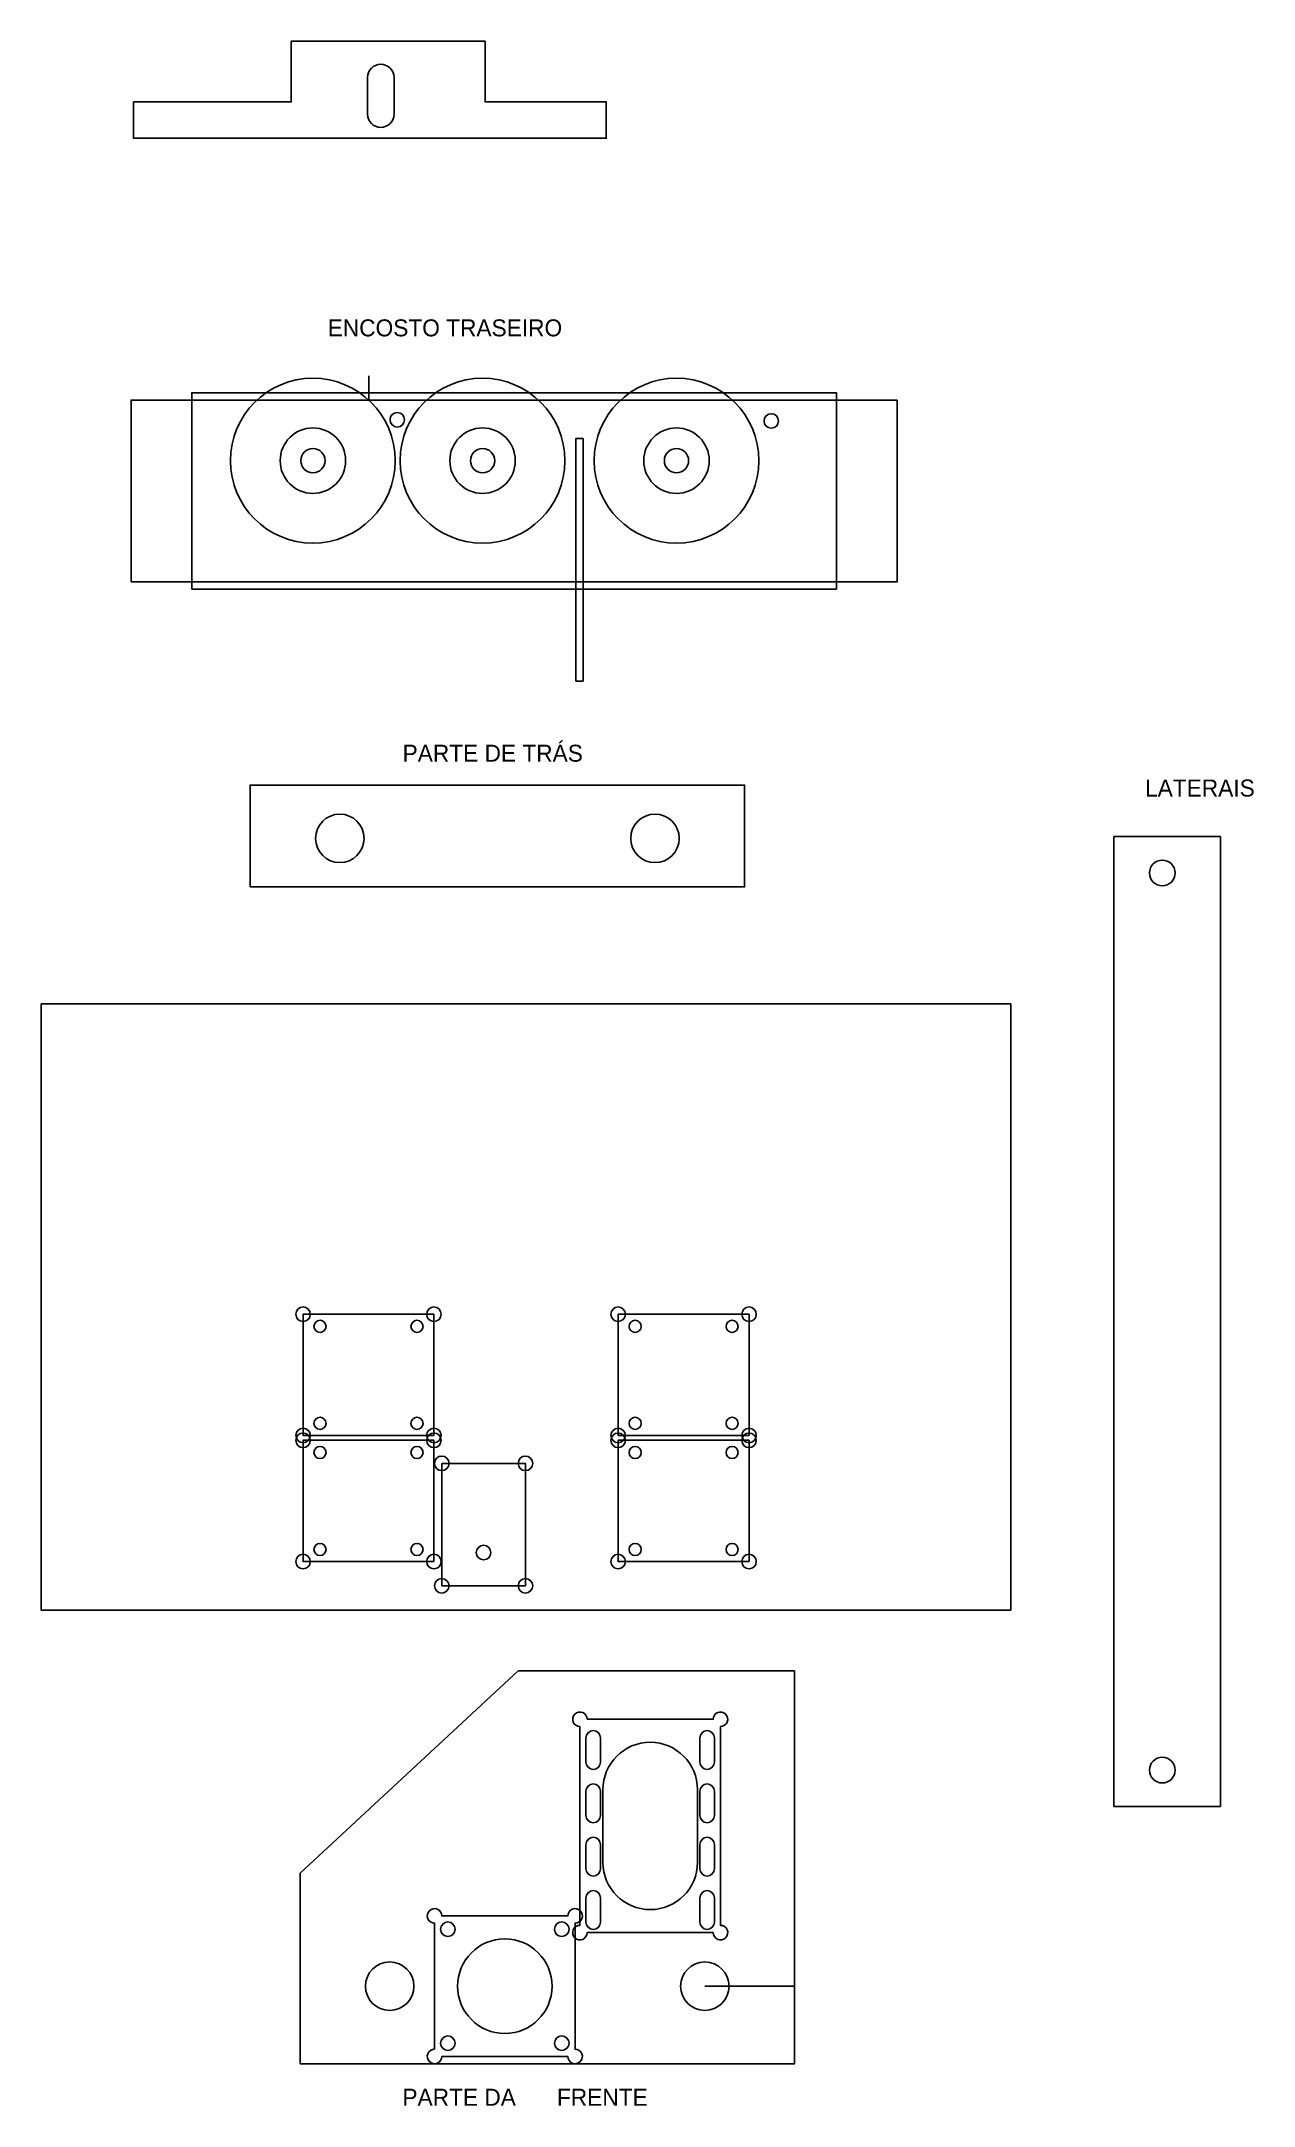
# Model space of a CAD drawing. Extents: x 15 to 516, y 86 to 938.
import ezdxf

# ---------------------------------------------------------------- set-up
doc = ezdxf.new("R2010")
doc.units = 0
doc.layers.get('0').update_dxf_attribs({"linetype": 'CONTINUOUS'})

# ---------------------------------------------------------------- blocks, each defined once
blk = doc.blocks.new('*U18')
blk.add_text('LATERAIS', height=7).set_placement((470.7, 626.26))
blk = doc.blocks.new('*U19')
blk.add_text('PARTE DE TRÁS', height=7).set_placement((164.39, 640.62))
blk = doc.blocks.new('*U20')
blk.add_text('PARTE DA', height=7).set_placement((164.31, 86.32))
blk = doc.blocks.new('*U21')
blk.add_text('FRENTE', height=7).set_placement((228.06, 86.32))
blk = doc.blocks.new('*U24')
blk.add_text('ENCOSTO TRASEIRO', height=7).set_placement((133.48, 816.04))

msp = doc.modelspace()

# ---------------------------------------------------------------- linework, layer by layer
for p, q in [((150.42, 789.77), (150.42, 799.77)), ((343.38, 714.77), (343.38, 789.77)), ((238.88, 773.9), (235.88, 773.9)), ((235.88, 773.9), (235.88, 673.9)), ((238.88, 764.77), (238.88, 773.9)), ((238.88, 673.9), (238.88, 764.77)), ((235.88, 673.9), (238.88, 673.9)), ((457.82, 609.74), (457.82, 594.73)), ((326.08, 135.61), (326.08, 137.61)), ((289.08, 135.61), (326.08, 135.61))]:
    msp.add_line(p, q)
for points in [[(53.42, 912.73), (68.42, 912.73), (118.42, 912.73), (118.42, 937.73), (198.42, 937.73), (198.42, 912.73), (248.42, 912.73), (248.42, 897.73), (68.42, 897.73), (53.42, 897.73)], [(77.38, 711.81), (343.38, 711.81), (343.38, 792.81), (77.38, 792.81)], [(52.38, 714.77), (368.38, 714.77), (368.38, 789.77), (52.38, 789.77)], [(77.38, 789.77), (77.38, 714.77), (343.38, 714.77), (343.38, 789.77)], [(101.5, 589), (101.5, 631), (138.5, 631), (305.5, 631), (305.5, 589), (138.5, 589)], [(457.82, 209.74), (501.82, 209.74), (501.82, 609.74), (457.82, 609.74)], [(15.32, 290.74), (415.32, 290.74), (415.32, 540.74), (15.32, 540.74)], [(177.32, 362.74), (177.32, 412.74), (123.32, 412.74), (123.32, 362.74)], [(307.32, 362.74), (307.32, 412.74), (253.32, 412.74), (253.32, 362.74)], [(177.32, 310.74), (177.32, 360.74), (123.32, 360.74), (123.32, 310.74)], [(307.32, 310.74), (307.32, 360.74), (253.32, 360.74), (253.32, 310.74)], [(180.55, 351.24), (215.05, 351.24), (215.05, 300.74), (197.8, 300.74), (180.55, 300.74)], [(326.08, 265.61), (326.08, 103.61), (322.08, 103.61), (142.08, 103.61), (122.08, 103.61), (122.08, 182.2), (212.08, 265.61), (322.08, 265.61)]]:
    msp.add_lwpolyline(points, close=True)
for points in [[(160.88, 907.73), (160.88, 922.73, 1), (149.88, 922.73), (149.88, 907.73, 1)], [(240.54, 245.71), (292.54, 245.71, -2.414214), (295.54, 242.71), (295.54, 215.71), (295.54, 160.71, -2.414214), (292.54, 157.71), (240.54, 157.71, -2.414214), (237.54, 160.71), (237.54, 215.71), (237.54, 242.71, -2.414214)], [(246.04, 228.04), (246.04, 238.04, 1), (240.04, 238.04), (240.04, 228.04, 1)], [(287.04, 228.04), (287.04, 238.04, -1), (293.04, 238.04), (293.04, 228.04, -1)], [(286.04, 186.71), (286.04, 216.71, 1), (247.04, 216.71), (247.04, 186.71, 1)], [(246.04, 206.04), (246.04, 216.04, 1), (240.04, 216.04), (240.04, 206.04, 1)], [(287.04, 206.04), (287.04, 216.04, -1), (293.04, 216.04), (293.04, 206.04, -1)], [(246.04, 184.04), (246.04, 194.04, 1), (240.04, 194.04), (240.04, 184.04, 1)], [(287.04, 184.04), (287.04, 194.04, -1), (293.04, 194.04), (293.04, 184.04, -1)], [(246.04, 162.04), (246.04, 172.04, 1), (240.04, 172.04), (240.04, 162.04, 1)], [(287.04, 162.04), (287.04, 172.04, -1), (293.04, 172.04), (293.04, 162.04, -1)], [(177.56, 109.61), (177.56, 161.61, -2.414214), (180.56, 164.61), (232.56, 164.61, -2.414214), (235.56, 161.61), (235.56, 109.61, -2.414214), (232.56, 106.61), (180.56, 106.61, -2.414214)]]:
    msp.add_lwpolyline(points, format="xyb", close=True)
for centre, radius in [((127.38, 764.77), 34), ((197.38, 764.77), 34), ((277.38, 764.77), 34), ((162.2, 781.63), 3), ((316.5, 781.15), 3), ((127.38, 764.77), 13.5), ((197.38, 764.77), 13.5), ((277.38, 764.77), 13.5), ((127.38, 764.77), 5), ((197.38, 764.77), 5), ((277.38, 764.77), 5), ((138.5, 609), 10), ((268.5, 609), 10), ((477.82, 594.74), 5.3), ((123.32, 412.74), 3), ((130.32, 407.74), 2.5), ((170.32, 407.74), 2.5), ((177.32, 412.74), 3), ((253.32, 412.74), 3), ((260.32, 407.74), 2.5), ((300.32, 407.74), 2.5), ((307.32, 412.74), 3), ((130.32, 367.74), 2.5), ((170.32, 367.74), 2.5), ((260.32, 367.74), 2.5), ((300.32, 367.74), 2.5), ((123.32, 362.74), 3), ((123.32, 360.74), 3), ((130.32, 355.74), 2.5), ((170.32, 355.74), 2.5), ((177.32, 362.74), 3), ((177.32, 360.74), 3), ((253.32, 362.74), 3), ((253.32, 360.74), 3), ((260.32, 355.74), 2.5), ((300.32, 355.74), 2.5), ((307.32, 362.74), 3), ((307.32, 360.74), 3), ((180.55, 351.24), 3), ((215.05, 351.24), 3), ((130.32, 315.74), 2.5), ((170.32, 315.74), 2.5), ((197.8, 314.44), 3), ((260.32, 315.74), 2.5), ((300.32, 315.74), 2.5), ((123.32, 310.74), 3), ((177.32, 310.74), 3), ((253.32, 310.74), 3), ((307.32, 310.74), 3), ((180.55, 300.74), 3), ((215.05, 300.74), 3), ((477.82, 224.74), 5.3), ((183.06, 159.11), 3), ((230.06, 159.11), 3), ((206.56, 135.61), 19.5), ((159.08, 135.61), 10), ((289.08, 135.61), 10), ((183.06, 112.11), 3), ((230.06, 112.11), 3)]:
    msp.add_circle(centre, radius)

# ---------------------------------------------------------------- block references
for name in ['*U24', '*U19', '*U18', '*U20', '*U21']:
    msp.add_blockref(name, (0, 0))

doc.saveas('drawing.dxf')
